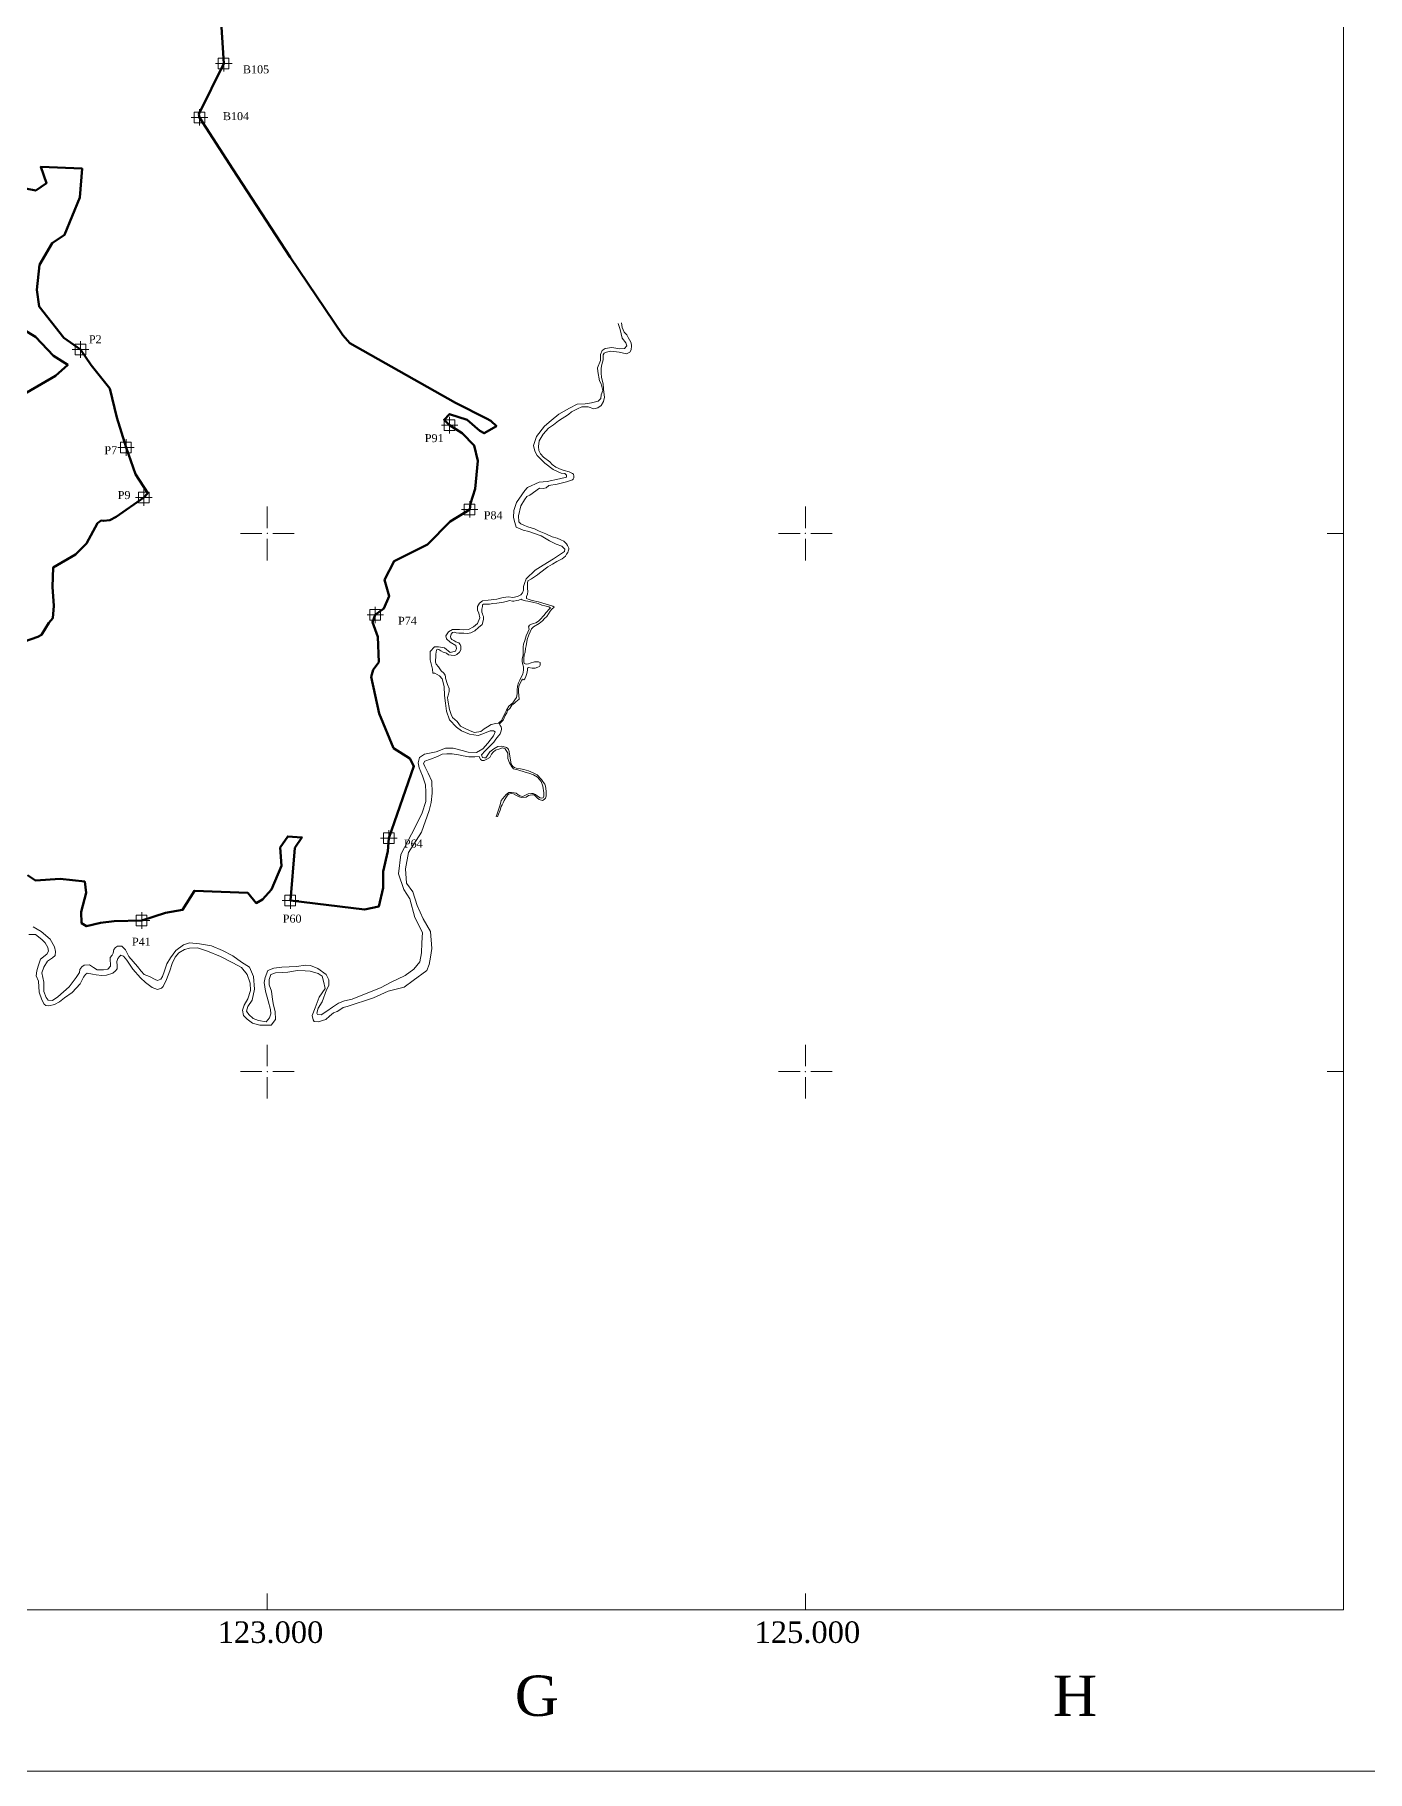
# Model space of a CAD drawing. Header units: inches. Extents: x 110400 to 131000, y 1079400 to 1096600.
# Drawn here: x 122136 to 127089, y 1079400 to 1085853 of the extents above; entities that cross this region are included whole.
import ezdxf

# ---------------------------------------------------------------- set-up
doc = ezdxf.new("R2010")
doc.units = ezdxf.units.IN
doc.header["$MEASUREMENT"] = 0
for name, color, linetype in [('020100', 7, 'Continuous'), ('030100', 160, 'Continuous'), ('110100', 7, 'Continuous'), ('NEW NO PATHOK', 7, 'Continuous'), ('TEXT', 7, 'Continuous')]:
    doc.layers.add(name, color=color, linetype=linetype)
doc.styles.add('Times New Roman', font='times.ttf')

# ---------------------------------------------------------------- blocks, each defined once
blk = doc.blocks.new('dawwfaa')
at = {"layer": '020100', "color": 5, "lineweight": 60}
for points in [[(122068.2, 1084501.2), (122213.1, 1084585.7), (122258.4, 1084626.2), (122205.1, 1084660.4), (122138.5, 1084730.9), (122091.3, 1084758.7)], [(122101.4, 1085282.3), (122139.3, 1085273.8), (122179.3, 1085301.2), (122158.2, 1085362.2), (122311.9, 1085355.9), (122303.5, 1085248.6), (122246.7, 1085109.8), (122200.3, 1085078.3), (122153.1, 1084997.6), (122143.5, 1084905.8), (122151.9, 1084842.7), (122244.5, 1084727.1), (122306.2, 1084683.5), (122345.2, 1084625.1), (122415.5, 1084538.2), (122440.9, 1084431), (122475.1, 1084319.5), (122510.3, 1084220.6), (122556.1, 1084150.1), (122541.5, 1084133.5), (122438.3, 1084061), (122415.1, 1084049.7), (122391.4, 1084046.3), (122382.1, 1084047.4), (122369.3, 1084038.4), (122328.1, 1083962.1), (122287.8, 1083922.1), (122204.9, 1083873.7), (122201.3, 1083801.9), (122206.8, 1083731), (122202.7, 1083685), (122187.9, 1083668.2), (122160.6, 1083623.4), (122146.7, 1083615.3), (122073.5, 1083590.1)], [(122108.3, 1082729.4), (122138.8, 1082709.5), (122230.3, 1082716.2), (122321.8, 1082706.1), (122326.6, 1082664.7), (122308.1, 1082593.8), (122309.8, 1082551.5), (122328.4, 1082540.2), (122379.8, 1082552.2), (122431.6, 1082558.8), (122533.3, 1082561.7), (122622, 1082590.1), (122685.1, 1082600.6), (122729.4, 1082672.1), (122927.3, 1082663.7), (122958.9, 1082625.9), (122982.4, 1082639.2), (123016.4, 1082676.6), (123053.4, 1082764.1), (123048, 1082832.7), (123076.4, 1082874.1), (123128.7, 1082870.5), (123102.8, 1082831.2), (123086.1, 1082635.3), (123361.9, 1082602.3), (123414.6, 1082612.9), (123431.4, 1082682.3), (123431.4, 1082743.2), (123448.3, 1082818.9), (123452, 1082867), (123545.1, 1083134.4), (123530.4, 1083163.8), (123469.3, 1083201.7), (123416.3, 1083330.2), (123386.6, 1083466.7), (123393.8, 1083493), (123414.8, 1083521.6), (123410.5, 1083615.6), (123391.5, 1083670.2), (123401.6, 1083696.8), (123433.6, 1083720.7), (123452.6, 1083767), (123435.7, 1083828), (123471.5, 1083897.4), (123595.8, 1083958.4), (123680.2, 1084044.1), (123752.4, 1084089.4), (123756, 1084111.4), (123772.3, 1084165.2), (123783.3, 1084269.1), (123769.7, 1084326.9), (123724.4, 1084372.2), (123677.9, 1084402.6), (123657, 1084422.7), (123678, 1084443.7), (123743.3, 1084422.7), (123789.7, 1084380.6), (123806.5, 1084372.2), (123852, 1084399), (123830.6, 1084418.5), (123814.9, 1084426.9), (123699.1, 1084485.7), (123307.4, 1084706.6), (123280.4, 1084737.3), (123085.8, 1085026.4), (122871.6, 1085353.9), (122748.3, 1085546.2), (122745.8, 1085558.2), (122838.2, 1085746.8), (122815.1, 1086115.2)]]:
    blk.add_lwpolyline(points, dxfattribs=at)
at = {"layer": '030100', "color": 5, "lineweight": 13}
for points in [[(122130.4, 1082538.5), (122160.2, 1082521.1), (122192.6, 1082492.5), (122208.8, 1082463.9), (122212.5, 1082446.5), (122211.3, 1082431.6), (122201.3, 1082422.9), (122182.7, 1082410.4), (122169, 1082388), (122162.7, 1082366.9), (122169, 1082332.1), (122169.7, 1082297.9), (122178.4, 1082275.5), (122185.8, 1082265.5), (122202, 1082264.3), (122221.9, 1082278), (122264.3, 1082315.3), (122289.2, 1082350.1), (122302.1, 1082368.3), (122303.9, 1082379.9), (122311.3, 1082389.1), (122319.2, 1082395.8), (122339.4, 1082397), (122354.1, 1082386.6), (122368.2, 1082378.7), (122391.5, 1082378.1), (122407.4, 1082380.5), (122417.8, 1082391.5), (122417.8, 1082398.9), (122416.6, 1082414.2), (122416.6, 1082424), (122423.4, 1082433.1), (122427.6, 1082440.5), (122430.1, 1082453.3), (122435.6, 1082460.7), (122443.6, 1082465.6), (122459.5, 1082465.6), (122473, 1082452.7), (122485.8, 1082427.6), (122518.3, 1082390.3), (122531.2, 1082372.6), (122542.8, 1082360.3), (122562.4, 1082353.6), (122583.2, 1082342.6), (122592.4, 1082338.3), (122604, 1082343.2), (122610.8, 1082353.6), (122618.7, 1082375), (122627.3, 1082400.7), (122640.2, 1082423.3), (122659.8, 1082450.3), (122688.4, 1082471.2), (122711.1, 1082477.9), (122747.8, 1082474.9), (122793.1, 1082466.9), (122834.2, 1082450.4), (122871.5, 1082430.2), (122904, 1082407), (122934.6, 1082388.6), (122949.3, 1082353.7), (122953.1, 1082305.8), (122944.5, 1082265.4), (122928, 1082241.6), (122922.5, 1082225.1), (122931, 1082212.2), (122948.2, 1082197.6), (122967.8, 1082190.2), (122996, 1082184.7), (123008.2, 1082199.4), (123013.1, 1082214.7), (123012.5, 1082231.2), (123003.3, 1082263), (122994.1, 1082299.1), (122988.6, 1082330.9), (122991.7, 1082349.3), (123002.1, 1082375.6), (123024.1, 1082384.7), (123054.8, 1082387.8), (123081.7, 1082389), (123110.5, 1082390.2), (123141.1, 1082395.7), (123160.7, 1082393.9), (123188.3, 1082382.9), (123219.5, 1082360.3), (123229.3, 1082341.3), (123229.3, 1082319.3), (123220.1, 1082304), (123203.6, 1082259.3), (123189.5, 1082235.5), (123184, 1082217.1), (123187.1, 1082211.6), (123200.5, 1082211), (123222, 1082223.9), (123242.2, 1082239.1), (123264.9, 1082254.4), (123286.9, 1082262.4), (123315.7, 1082269.7), (123423.9, 1082312.1), (123458.4, 1082330.5), (123512.6, 1082357.6), (123544.6, 1082380.9), (123566.8, 1082408), (123572.9, 1082441.2), (123574.1, 1082478.1), (123576.6, 1082517.4), (123548.3, 1082572.8), (123529.8, 1082641.6), (123507.6, 1082676.1), (123487.9, 1082735.1), (123496.6, 1082806.2), (123549.6, 1082908.2), (123575.5, 1082961.1), (123589, 1083004.1), (123589, 1083038.6), (123587.8, 1083065.6), (123576.7, 1083098.8), (123564.4, 1083128.4), (123560.7, 1083146.8), (123565.6, 1083167.7), (123584.1, 1083180), (123628.4, 1083188.6), (123662.9, 1083202.1), (123691.2, 1083202.1), (123724.5, 1083193.5), (123746.6, 1083187.4), (123777.4, 1083186.2), (123800.8, 1083199.7), (123820.5, 1083220.6), (123840.5, 1083247.3), (123846.7, 1083262.1), (123840.5, 1083265.7), (123828.2, 1083265.7), (123801.1, 1083254.7), (123783.9, 1083248.5), (123751.9, 1083253.4), (123722.3, 1083265.7), (123703.8, 1083280.5), (123678, 1083307.6), (123665.7, 1083339.5), (123662, 1083369), (123658.3, 1083397.3), (123657, 1083430.5), (123649.7, 1083460), (123639.8, 1083471.1), (123622.6, 1083481), (123615.2, 1083481), (123613.9, 1083495.7), (123605.3, 1083530.1), (123605.3, 1083560.9), (123621.3, 1083578.1), (123636.1, 1083578.1), (123658.3, 1083574.4), (123680.4, 1083557.2), (123700.1, 1083562.1), (123703.8, 1083572), (123701.4, 1083583), (123680.4, 1083595.3), (123665.7, 1083607.6), (123664.4, 1083619.9), (123673.4, 1083634.5), (123688.5, 1083642.9), (123714.6, 1083642.3), (123730.3, 1083641.7), (123748.5, 1083643.5), (123766.1, 1083653.2), (123781.8, 1083665.3), (123790.3, 1083685.9), (123786.1, 1083704), (123781.8, 1083714.9), (123781.8, 1083728.9), (123789.1, 1083740.3), (123800, 1083750), (123820.6, 1083752.4), (123853.9, 1083756.1), (123876.3, 1083761.5), (123896.9, 1083763.9), (123912.7, 1083762.1), (123929.7, 1083765.8), (123943, 1083771.8), (123949, 1083779.1), (123952.1, 1083789.4), (123952.1, 1083802.7), (123955.7, 1083814.2), (123962.5, 1083831.5), (123995.8, 1083863), (124026.1, 1083882.3), (124064.3, 1083905.3), (124089.7, 1083922.3), (124104.3, 1083933.2), (124106.1, 1083941), (124094.6, 1083953.1), (124073.4, 1083960.4), (124048.5, 1083972.5), (124018.2, 1083991.2), (123972.8, 1084007.6), (123951.6, 1084012.4), (123925.5, 1084023.2), (123920, 1084040.1), (123915.2, 1084058.9), (123916.4, 1084085.5), (123926.1, 1084115.1), (123946.7, 1084143), (123957.6, 1084159.9), (123967.3, 1084170.8), (124010.9, 1084190.2), (124040.6, 1084192.6), (124086.6, 1084202.3), (124112.7, 1084208.9), (124112.8, 1084216.6), (124106.7, 1084222.6), (124092.2, 1084223.8), (124063.1, 1084237.1), (124032.2, 1084261.3), (124003.7, 1084289.8), (123995.2, 1084306.1), (123989.2, 1084326.1), (124001.3, 1084360), (124030.4, 1084398.1), (124055.2, 1084419.9), (124083.8, 1084442.7), (124123.8, 1084465.7), (124151.7, 1084479.7), (124181.4, 1084481.5), (124205, 1084485.7), (124229.8, 1084491.1), (124239.5, 1084500.8), (124241.3, 1084515.3), (124246.8, 1084531.1), (124240.7, 1084555.9), (124234.7, 1084567.4), (124228.6, 1084601.3), (124228, 1084615.8), (124238.3, 1084642.4), (124238.4, 1084665.2), (124244.4, 1084679.7), (124255.9, 1084687.6), (124281.4, 1084690.6), (124311.1, 1084686.4), (124327.4, 1084687), (124337.1, 1084696.7), (124332.3, 1084708.8), (124319.6, 1084725.7), (124311.7, 1084758.4), (124304.4, 1084780.2)], [(123855.8, 1082946.1), (123860.1, 1082956.7), (123866.1, 1082971.6), (123870, 1082984.7), (123873.2, 1082991.8), (123876.4, 1082998.5), (123881, 1083007.4), (123886.3, 1083017.3), (123889.2, 1083020.5), (123893.4, 1083026.9), (123896.6, 1083031.5), (123906.5, 1083034), (123915.4, 1083031.8), (123926.4, 1083025.5), (123936.4, 1083020.9), (123945.2, 1083018.4), (123961.9, 1083020.1), (123970.8, 1083025.8), (123977.5, 1083027.6), (123986, 1083028.7), (123991.7, 1083027.9), (124002.7, 1083017.7), (124010.9, 1083010.9), (124023.7, 1083007.4), (124029, 1083010.6), (124033.9, 1083016.6), (124036.4, 1083023), (124037.1, 1083032.9), (124037.1, 1083042.1), (124033.9, 1083060.9), (124031.5, 1083068), (124026.8, 1083074.4), (124019.3, 1083086), (124002.7, 1083103), (123988.5, 1083110.5), (123970.7, 1083118.2), (123954, 1083122.9), (123940.9, 1083125), (123925.7, 1083127.1), (123918.9, 1083129.9), (123912.5, 1083133.8), (123907.2, 1083142.3), (123904, 1083159), (123900.1, 1083179.2), (123898.7, 1083189.5), (123896.6, 1083196.6), (123894.4, 1083200.8), (123889.5, 1083204.4), (123877.4, 1083207.9), (123869.2, 1083209.7), (123856.5, 1083207.6), (123842.3, 1083199.1), (123827.7, 1083187.7), (123817.8, 1083173.2), (123812.1, 1083165.4), (123807.1, 1083165.4), (123800, 1083166.8), (123796.1, 1083177.4), (123809.9, 1083191.5), (123824.8, 1083206.4), (123842.2, 1083224.8), (123849.6, 1083235.4), (123859.6, 1083247.5), (123865.2, 1083255.3), (123868.4, 1083262.7), (123870.9, 1083271.2), (123871.3, 1083275.5), (123869.5, 1083281.1), (123866.3, 1083286.4), (123863.8, 1083292.8), (123877.3, 1083305.8), (123884.4, 1083323.2), (123890.8, 1083333.5), (123892.6, 1083342.3), (123901.1, 1083349.8), (123908.9, 1083361.1), (123919.2, 1083368.6), (123924.2, 1083374.2), (123930.6, 1083379.2), (123936.6, 1083383.8), (123935.5, 1083397.3), (123933.4, 1083411.4), (123933.8, 1083422.4), (123935.2, 1083430.2), (123936.9, 1083435.9), (123945.8, 1083454.3), (123948.3, 1083457.8), (123953.3, 1083456.4), (123956.8, 1083460), (123961.1, 1083468.8), (123965, 1083478.8), (123967.5, 1083491.9), (123967.5, 1083498.6), (123971.4, 1083501.1), (123984.5, 1083498.6), (123996.2, 1083498.6), (124005.5, 1083502.5), (124011.8, 1083506), (124014.7, 1083510.3), (124014.7, 1083520.2), (124007.6, 1083522.7), (123993.8, 1083522.3), (123977.1, 1083517.4), (123971.4, 1083515.6), (123962.2, 1083514.2), (123954.7, 1083516.3), (123954, 1083523.1), (123954, 1083534.8), (123955.4, 1083548.9), (123958.3, 1083558.8), (123959.7, 1083572.7), (123961.8, 1083582.6), (123965.7, 1083605.5), (123972.1, 1083622.9), (123982.4, 1083644.9), (123990.2, 1083653), (124010.1, 1083665.1), (124023.2, 1083675), (124030.7, 1083684.2), (124039.2, 1083690.6), (124051.6, 1083711.2), (124057.3, 1083718.2), (124066.7, 1083726.3), (124062, 1083729.9), (124037.2, 1083736.6), (124008.1, 1083745.1), (123985, 1083750.8), (123969.4, 1083755.4), (123963, 1083758.2), (123963.7, 1083765.7), (123967.7, 1083774.2), (123968.4, 1083783.7), (123966.9, 1083794.7), (123966.9, 1083805.4), (123966.9, 1083815.3), (123968.4, 1083824.1), (123981.8, 1083831.2), (124004.9, 1083846.5), (124012, 1083852.1), (124043.2, 1083875.5), (124060.6, 1083886.1), (124076.2, 1083896), (124096.1, 1083905.3), (124108.1, 1083915.5), (124112.7, 1083922.3), (124117.4, 1083929.4), (124119.1, 1083933.6), (124120.6, 1083941), (124120.6, 1083945.3), (124116.6, 1083954.9), (124112.7, 1083960.9), (124102.5, 1083971.5), (124090.7, 1083976.1), (124077.3, 1083981.8), (124059.5, 1083987.1), (124035, 1083998.1), (124010.9, 1084008.4), (123993.5, 1084016.8), (123968.3, 1084024.6), (123955.9, 1084029.2), (123942.4, 1084035.6), (123935.6, 1084043), (123933.5, 1084065), (123943.1, 1084102.2), (123956.2, 1084124.6), (123965.1, 1084137), (123976.4, 1084141.9), (124012.3, 1084168), (124025.5, 1084166.3), (124036.1, 1084169.5), (124046.8, 1084177.6), (124077.6, 1084183.3), (124112.8, 1084191.1), (124134.4, 1084198.5), (124137.6, 1084201.4), (124139.7, 1084207), (124139.4, 1084212.3), (124138, 1084219.8), (124135.1, 1084222.3), (124122, 1084228.7), (124103.2, 1084233.6), (124092.9, 1084237.5), (124072.3, 1084246.7), (124058.8, 1084256.3), (124050.3, 1084266.2), (124026.2, 1084282.9), (124015.9, 1084295.3), (124009.5, 1084307.7), (124008.4, 1084323.3), (124010.9, 1084343.8), (124025.1, 1084369), (124045.3, 1084390.9), (124064.1, 1084403.7), (124082.2, 1084418.9), (124120, 1084442.2), (124130.3, 1084451.8), (124153.3, 1084462.8), (124169.3, 1084469.9), (124192.4, 1084470.6), (124213.6, 1084463.5), (124229.3, 1084466.3), (124241.7, 1084474.8), (124249.5, 1084490.1), (124253.4, 1084506), (124251.3, 1084525), (124249.2, 1084537.8), (124248.5, 1084555.5), (124244.6, 1084569.7), (124242.4, 1084580.3), (124241.7, 1084595.2), (124241.7, 1084614), (124243.8, 1084627.8), (124248.8, 1084645.2), (124248.1, 1084663.5), (124252.7, 1084669.5), (124260.5, 1084673.8), (124277.6, 1084677), (124307.7, 1084673.8), (124335.8, 1084667.4), (124347.1, 1084673.1), (124353.2, 1084682.3), (124353.5, 1084697.2), (124352.1, 1084708.2), (124346.4, 1084719.9), (124341.1, 1084728), (124336.5, 1084738.3), (124326.9, 1084748.2), (124319.8, 1084765.2), (124317.3, 1084782.1)], [(123871.9, 1083305.8), (123859.6, 1083295.2), (123849.2, 1083294), (123832.4, 1083289.7), (123818.4, 1083280.8), (123806.3, 1083273.3), (123794.1, 1083263.9), (123770.4, 1083259.8), (123754.8, 1083265.8), (123735.3, 1083274.7), (123718.4, 1083283.9), (123705.7, 1083301.2), (123689, 1083316.4), (123684.2, 1083327.2), (123678, 1083345.7), (123670.7, 1083379.8), (123670, 1083390.2), (123674.3, 1083402), (123675.7, 1083413), (123676.5, 1083423.8), (123670.4, 1083439), (123662.9, 1083462.5), (123662.7, 1083467.6), (123661.3, 1083473.1), (123656.7, 1083480.1), (123647, 1083489.2), (123636.2, 1083504.2), (123628, 1083514.5), (123625.4, 1083521.2), (123625.4, 1083530.4), (123626.3, 1083538.6), (123627, 1083551.5), (123627.8, 1083559.2), (123628.7, 1083565.7), (123629.9, 1083569), (123632.3, 1083569.5), (123637.9, 1083568.1), (123645.6, 1083563), (123654.3, 1083559.2), (123666.8, 1083555.3), (123674.3, 1083549.1), (123683.2, 1083547.9), (123696.7, 1083546.4), (123704.8, 1083550), (123715, 1083559.2), (123719.5, 1083567.6), (123720, 1083574.1), (123720, 1083581.1), (123717.1, 1083587.1), (123711.8, 1083593.1), (123701.2, 1083597.2), (123693, 1083601.5), (123685.6, 1083605.8), (123682.7, 1083610.2), (123681.5, 1083616.4), (123684.2, 1083625.7), (123688.5, 1083631.8), (123694.3, 1083632.7), (123702, 1083630.1), (123712.6, 1083629.4), (123731.1, 1083628.9), (123744.2, 1083628.2), (123757.2, 1083630.1), (123772.1, 1083638.3), (123785.8, 1083650), (123798.6, 1083661.8), (123801.5, 1083670.7), (123803.4, 1083681.6), (123804.1, 1083686.1), (123804.1, 1083691.4), (123801.2, 1083696.2), (123799.6, 1083700.6), (123797.6, 1083707.5), (123798, 1083718.8), (123799.9, 1083728.6), (123800.6, 1083734.7), (123804.2, 1083736.8), (123811.2, 1083737.3), (123825.9, 1083736.6), (123838.7, 1083739.2), (123853.8, 1083740.4), (123878.4, 1083745), (123893.3, 1083748.4), (123900.1, 1083750.3), (123911.4, 1083748.6), (123916.7, 1083748.6), (123927.3, 1083750.5), (123935, 1083752), (123943.2, 1083755.1), (123948, 1083753.7), (123960.1, 1083749.8), (123969, 1083748.4), (123985.8, 1083745), (124007, 1083739), (124021, 1083733.5), (124031.6, 1083731.1), (124046.4, 1083726.6), (124052.7, 1083723), (124047.4, 1083718), (124036.3, 1083706.4), (124027.6, 1083694.9), (124014.2, 1083680.4), (124008.4, 1083673.9), (123997.8, 1083667.5), (123989.8, 1083665), (123982.1, 1083662.4), (123975.1, 1083658.6), (123971, 1083652.3), (123973.1, 1083644.4), (123968.1, 1083633.4), (123962.3, 1083619.6), (123956.8, 1083601.4), (123952.4, 1083588.1), (123950.7, 1083578), (123950.7, 1083547.8), (123947.6, 1083533.4), (123947.6, 1083525.7), (123948.8, 1083516.3), (123952.6, 1083504.5), (123952.4, 1083491.5), (123950.2, 1083476.4), (123943, 1083463.7), (123939.1, 1083454), (123933.4, 1083444.2), (123930, 1083432.2), (123928.8, 1083417.5), (123929, 1083403.8), (123926.5, 1083390.3), (123920.3, 1083381.7), (123912.3, 1083370.3), (123898.4, 1083357.6), (123889.2, 1083343.6), (123884.2, 1083332.6), (123879.8, 1083322.2), (123874.5, 1083312.9), (123871.9, 1083305.8)], [(122113.6, 1082509.4), (122138.3, 1082510), (122162.4, 1082491.1), (122175, 1082477.9), (122184.1, 1082461.3), (122186.4, 1082446.9), (122181.3, 1082436.6), (122157.8, 1082417.7), (122148, 1082391.4), (122144, 1082374.8), (122141.7, 1082355.9), (122150.3, 1082335.8), (122152.6, 1082295.1), (122162.4, 1082266.5)], [(122162.4, 1082266.5), (122171.1, 1082250.2), (122177.4, 1082245.1), (122188.3, 1082243.9), (122208.9, 1082249.7), (122228.4, 1082259.4), (122246.2, 1082273.7), (122274.9, 1082293.8), (122304.7, 1082326.4), (122310.4, 1082339), (122316.7, 1082351.1), (122324.2, 1082360.2), (122331.1, 1082366), (122350, 1082362.5), (122364.4, 1082359.1), (122385, 1082357.4), (122402.8, 1082357.9), (122426.3, 1082365.4), (122435.5, 1082374.5), (122442.4, 1082382), (122441.8, 1082392.9), (122440.8, 1082408.6), (122444.8, 1082420.1), (122451.1, 1082427.5), (122456.2, 1082432.7), (122465.4, 1082429.2), (122478, 1082414.4), (122499.8, 1082380.6), (122529.1, 1082347.9), (122548, 1082330.7), (122572.7, 1082312.4), (122592.2, 1082304.9), (122606.5, 1082309.5), (122612.8, 1082316.4), (122625.4, 1082342.2), (122637.5, 1082374.3), (122646.1, 1082401.8), (122658.1, 1082424.7), (122671.9, 1082441.3), (122692, 1082453.9), (122711.5, 1082459), (122741.3, 1082460.2), (122777.4, 1082448.1), (122826.2, 1082428.1), (122872.7, 1082404.6), (122904.2, 1082386.3), (122924.9, 1082360.5), (122936.9, 1082329), (122938, 1082301.5), (122928, 1082270.8), (122913.7, 1082247.4), (122907.9, 1082227.9), (122911.4, 1082207.8), (122925.1, 1082194.7), (122944.6, 1082179.8), (122972.7, 1082172.9), (123014.6, 1082172.9), (123030.1, 1082194.1), (123029, 1082222.7), (123023.2, 1082246.8), (123019.8, 1082268), (123015.2, 1082298.3), (123007.2, 1082322.4), (123007.2, 1082342.4), (123013.5, 1082360.2), (123030.7, 1082367.1), (123057.1, 1082367.7), (123077.1, 1082369.4), (123112.7, 1082375.1), (123140.8, 1082374.5), (123159.7, 1082373.4), (123189.6, 1082364.8), (123204.5, 1082354.5), (123208.5, 1082336.1), (123214.8, 1082309.2), (123193, 1082276.6), (123177.5, 1082237.1), (123167.2, 1082209), (123170.1, 1082192.4), (123174.6, 1082186.6), (123189.6, 1082184.9), (123217.7, 1082194.1), (123232, 1082205.5), (123245.8, 1082218.7), (123259.5, 1082223.3), (123273.3, 1082231.9), (123281.9, 1082237.6), (123297.4, 1082242.2), (123394.7, 1082274.5), (123449, 1082299.4), (123509.1, 1082314), (123542.8, 1082338.9), (123592.6, 1082375.5), (123601.4, 1082397.5), (123607.3, 1082425.3), (123611.7, 1082457.5), (123607.3, 1082520.5), (123579.4, 1082567.3), (123557.5, 1082617.1), (123541.3, 1082668.4), (123517.9, 1082700.6), (123513.5, 1082753.3), (123525.3, 1082814.5), (123573.7, 1082889.2), (123601.6, 1082969.7), (123608.9, 1083000.4), (123613.3, 1083034.1), (123611.8, 1083079.5), (123598.6, 1083108.8), (123585.4, 1083133.7), (123581, 1083145.4), (123585.4, 1083154.2), (123607.4, 1083161.5), (123632.3, 1083171.4), (123650.7, 1083179.2), (123668.1, 1083181), (123687.6, 1083181), (123711.4, 1083177.4), (123728.8, 1083173.9), (123749, 1083170.3), (123771.4, 1083170.3), (123787.7, 1083171.1), (123793.2, 1083159.7), (123798.9, 1083155.5), (123806, 1083155.5), (123816.3, 1083161.1), (123827.3, 1083167.1), (123833.3, 1083179.2), (123840.1, 1083186.6), (123848.9, 1083194.8), (123864.6, 1083199.8), (123874.8, 1083203.3), (123884.8, 1083199.8), (123894, 1083182.7), (123894.7, 1083162.9), (123900.7, 1083148), (123908.6, 1083132.4), (123915.7, 1083125), (123930.9, 1083121.8), (123958.2, 1083112.9), (123972.1, 1083109.4), (123989.1, 1083103.4), (124004, 1083094.5), (124017.9, 1083077.5), (124023.9, 1083060.1), (124028.3, 1083036.1), (124027.6, 1083023.7), (124025.1, 1083017.7), (124020.1, 1083015.9), (124014.1, 1083017), (124008.7, 1083020.9), (124003.4, 1083025.1), (123997, 1083029.7), (123988.5, 1083033.3), (123982.5, 1083033.3), (123970.4, 1083032.5), (123960.5, 1083027.2), (123954.8, 1083024.4), (123949.5, 1083022.6), (123939.2, 1083024.8), (123931.7, 1083029.7), (123924.6, 1083034.3), (123917.2, 1083036.1), (123908.3, 1083036.8), (123898.4, 1083036.8), (123888.5, 1083030.1), (123870, 1083007), (123866.1, 1082991.1), (123858.6, 1082969.5), (123851.2, 1082946.8)]]:
    blk.add_lwpolyline(points, dxfattribs=at)
at = {"layer": '110100', "color": 5, "lineweight": 13}
for p, q in [((123000.2, 1084019.7), (123000.2, 1084099.7)), ((125000.2, 1084019.7), (125000.2, 1084099.7)), ((122900.2, 1083999.7), (122980.2, 1083999.7)), ((123020.2, 1083999.7), (123100.2, 1083999.7)), ((124900.2, 1083999.7), (124980.2, 1083999.7)), ((125020.2, 1083999.7), (125100.2, 1083999.7)), ((126940, 1084000), (127000, 1084000)), ((123000.2, 1083899.7), (123000.2, 1083979.7)), ((125000.2, 1083899.7), (125000.2, 1083979.7)), ((123000.2, 1082019.7), (123000.2, 1082099.7)), ((125000.2, 1082019.7), (125000.2, 1082099.7)), ((122900.2, 1081999.7), (122980.2, 1081999.7)), ((123020.2, 1081999.7), (123100.2, 1081999.7)), ((124900.2, 1081999.7), (124980.2, 1081999.7)), ((125020.2, 1081999.7), (125100.2, 1081999.7)), ((126940, 1082000), (127000, 1082000)), ((123000.2, 1081899.7), (123000.2, 1081979.7)), ((125000.2, 1081899.7), (125000.2, 1081979.7)), ((123000, 1080000), (123000, 1080060)), ((125000, 1080000), (125000, 1080060))]:
    blk.add_line(p, q, dxfattribs=at)
for points in [[(110400.2, 1096599.7), (131000.2, 1096599.7), (131000.2, 1079399.7), (110400.2, 1079399.7)], [(127000, 1080000), (111000, 1080000), (111000, 1096000), (127000, 1096000)]]:
    blk.add_lwpolyline(points, close=True, dxfattribs=at)
for p in [(123000, 1084000), (125000, 1084000), (123000, 1082000), (125000, 1082000)]:
    blk.add_point(p, dxfattribs=at)
at = {"layer": 'NEW NO PATHOK', "color": 5, "lineweight": 13}
for points in [[(122807.5, 1085746.8), (122869, 1085746.8), (122838.2, 1085746.8), (122838.2, 1085777.5), (122838.2, 1085716.1), (122838.2, 1085727), (122857.5, 1085727), (122857.5, 1085766.6), (122817.9, 1085766.6), (122817.9, 1085727), (122838.2, 1085727)], [(122717.6, 1085546.2), (122779, 1085546.2), (122748.3, 1085546.2), (122748.3, 1085576.9), (122748.3, 1085515.5), (122748.3, 1085526.4), (122767.6, 1085526.4), (122767.6, 1085566), (122727.9, 1085566), (122727.9, 1085526.4), (122748.3, 1085526.4)], [(122275.4, 1084683.5), (122336.9, 1084683.5), (122306.2, 1084683.5), (122306.2, 1084714.3), (122306.2, 1084652.8), (122306.2, 1084663.7), (122325.5, 1084663.7), (122325.5, 1084703.4), (122285.8, 1084703.4), (122285.8, 1084663.7), (122306.2, 1084663.7)], [(123647.2, 1084402.6), (123708.7, 1084402.6), (123677.9, 1084402.6), (123677.9, 1084433.3), (123677.9, 1084371.9), (123677.9, 1084382.8), (123697.2, 1084382.8), (123697.2, 1084422.4), (123657.6, 1084422.4), (123657.6, 1084382.8), (123677.9, 1084382.8)], [(122444.4, 1084319.5), (122505.8, 1084319.5), (122475.1, 1084319.5), (122475.1, 1084350.2), (122475.1, 1084288.7), (122475.1, 1084299.7), (122494.4, 1084299.7), (122494.4, 1084339.3), (122454.7, 1084339.3), (122454.7, 1084299.7), (122475.1, 1084299.7)], [(122510.8, 1084133.5), (122572.2, 1084133.5), (122541.5, 1084133.5), (122541.5, 1084164.2), (122541.5, 1084102.7), (122541.5, 1084113.7), (122560.8, 1084113.7), (122560.8, 1084153.3), (122521.1, 1084153.3), (122521.1, 1084113.7), (122541.5, 1084113.7)], [(123721.7, 1084089.4), (123783.1, 1084089.4), (123752.4, 1084089.4), (123752.4, 1084120.1), (123752.4, 1084058.7), (123752.4, 1084069.6), (123771.7, 1084069.6), (123771.7, 1084109.2), (123732, 1084109.2), (123732, 1084069.6), (123752.4, 1084069.6)], [(123370.8, 1083696.8), (123432.3, 1083696.8), (123401.6, 1083696.8), (123401.6, 1083727.6), (123401.6, 1083666.1), (123401.6, 1083677), (123420.8, 1083677), (123420.8, 1083716.7), (123381.2, 1083716.7), (123381.2, 1083677), (123401.6, 1083677)], [(123421.3, 1082867), (123482.7, 1082867), (123452, 1082867), (123452, 1082897.7), (123452, 1082836.2), (123452, 1082847.1), (123471.3, 1082847.1), (123471.3, 1082886.8), (123431.6, 1082886.8), (123431.6, 1082847.1), (123452, 1082847.1)], [(123055.4, 1082635.3), (123116.8, 1082635.3), (123086.1, 1082635.3), (123086.1, 1082666), (123086.1, 1082604.5), (123086.1, 1082615.4), (123105.4, 1082615.4), (123105.4, 1082655.1), (123065.7, 1082655.1), (123065.7, 1082615.4), (123086.1, 1082615.4)], [(122502.6, 1082561.7), (122564.1, 1082561.7), (122533.3, 1082561.7), (122533.3, 1082592.5), (122533.3, 1082531), (122533.3, 1082541.9), (122552.6, 1082541.9), (122552.6, 1082581.6), (122513, 1082581.6), (122513, 1082541.9), (122533.3, 1082541.9)]]:
    blk.add_lwpolyline(points, dxfattribs=at)
at = {"layer": '110100', "color": 5, "lineweight": 13, "style": 'Times New Roman'}
for s, height, p in [('123.000', 80, (122815.8, 1079876.7)), ('125.000', 80, (124811.2, 1079876.7)), ('G', 150, (123920.3, 1079605.5)), ('H', 150, (125920.3, 1079605.5))]:
    blk.add_text(s, height=height, dxfattribs=at).set_placement(p)
at = {"layer": 'NEW NO PATHOK', "color": 5, "lineweight": 13, "style": 'Times New Roman'}
for s, p in [('B105', (122909.7, 1085709.7)), ('B104', (122835.2, 1085535.8)), ('P2', (122336.9, 1084706.4)), ('P7', (122394.6, 1084294.2)), ('P91', (123585.5, 1084339.2)), ('P9', (122444.2, 1084127.6)), ('P84', (123804.8, 1084052.6)), ('P74', (123486, 1083660.4)), ('P64', (123507.9, 1082832.6)), ('P60', (123057.6, 1082553.6)), ('P41', (122497.2, 1082467.8))]:
    blk.add_text(s, height=29.74, dxfattribs=at).set_placement(p)

msp = doc.modelspace()

# ---------------------------------------------------------------- block references
at = {"layer": 'TEXT'}
msp.add_blockref('dawwfaa', (0, 0), dxfattribs=at)

doc.saveas('drawing.dxf')
